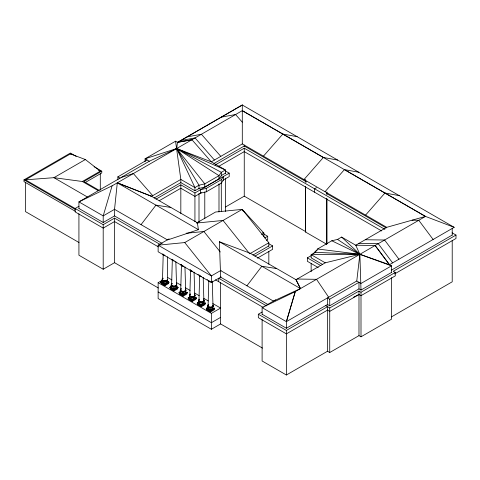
<?xml version="1.0" encoding="UTF-8"?>
<svg xmlns="http://www.w3.org/2000/svg" width="480" height="480" viewBox="0 0 480 480"><rect width="100%" height="100%" fill="white"/><g stroke="black" fill="none" stroke-linecap="round" stroke-linejoin="round"><path stroke-width="0.72" d="M145.08 161.76L145.08 158.796L176.688 148.536L211.308 161.832L242.298 143.94L242.298 105L454.17 227.328L389.46 264.69L375.12 245.496L355.74 245.22L341.628 237.072L337.56 239.418L331.788 240.78L317.568 248.988L315.21 252.324L311.148 254.67L311.148 257.634M263.91 236.772L263.91 233.112L242.208 209.388L215.586 212.01L196.434 223.068M263.832 234.042L267.696 236.268L267.696 239.706L266.52 240.384M268.8 243.708L272.616 245.91L272.616 249.342L257.376 258.144M305.514 186.78L305.514 232.02L326.568 244.176L327 243.93L327 198.732M326.568 194.016L326.568 192.102M162.498 279.504L163.2 254.994M171.618 284.766L172.32 260.256M180.732 290.028L181.434 265.518M189.846 295.29L190.548 270.786M198.966 300.558L199.662 276.048M208.08 305.82L208.782 281.31M114.534 216.012L114.534 209.346L117.3 182.82L151.602 196.302M262.11 314.304L262.11 307.638L286.386 321.654L356.772 281.016L359.874 254.298L355.74 245.22L386.724 227.328L425.484 216.414L454.17 227.328M168.612 282.648L168.564 283.554L164.856 285.696L161.142 283.554L161.094 282.654M177.726 287.91L177.678 288.816L173.97 290.958L170.256 288.822L170.214 287.916M186.84 293.172L186.798 294.078L183.084 296.22L179.376 294.084L179.328 293.178M195.96 298.434L195.912 299.34L192.198 301.482L188.49 299.346L188.442 298.44M205.074 303.696L205.026 304.602L201.318 306.744L197.604 304.608L197.562 303.702M214.188 308.964L214.146 309.864L210.432 312.012L206.724 309.87L206.676 308.964M286.386 328.32L286.386 321.654L295.266 291.6L425.484 216.414L344.418 169.614L358.764 172.242M286.386 321.654L295.278 291.594L262.11 307.638L275.61 299.844M168.966 282.252L164.85 284.814L160.902 282.462M178.086 287.514L173.97 290.058L170.106 287.916M214.548 308.568L210.432 311.13L206.316 308.574L210.432 310.944M168.804 282.456L164.85 284.874M177.918 287.718L173.97 290.142L169.854 287.52M205.266 303.51L201.318 305.928L197.364 303.516M214.386 308.772L210.432 311.19L206.478 308.778M198.39 274.332L197.97 274.29M207.504 279.594L207.084 279.552M221.268 179.718L223.626 176.388L223.626 179.82L221.268 183.156L206.292 191.808L200.514 193.164L200.514 189.732L206.292 188.37L221.268 179.718L221.352 211.596M313.722 253.524L315.294 251.304L317.166 250.224M141.054 224.652L155.952 205.134L170.856 207.444M246.93 285.78L261.834 266.262L276.732 268.578M263.448 156.156L282.828 134.052L297.174 136.686M303.984 179.556L323.364 157.458L337.704 160.086M325.038 191.712L344.418 169.614M365.568 215.118L384.948 193.014L399.294 195.648M161.052 281.946L160.656 282.258L164.85 284.676L169.05 282.252L168.654 281.946L164.85 284.142L161.052 281.946L162.318 281.214M170.166 287.214L169.77 287.52L173.97 289.938L178.17 287.514L177.774 287.208L173.97 289.404L170.166 287.214L171.432 286.482M179.28 292.476L178.884 292.782L183.084 295.266L187.284 292.782L186.888 292.47L183.084 294.666L179.28 292.476L180.546 291.744M188.4 297.738L188.004 298.05L192.198 300.528L196.398 298.044L196.002 297.732L192.198 299.928L188.4 297.738L189.666 297.006M197.514 303L197.118 303.312L201.318 305.79L205.518 303.306L205.122 302.994L201.318 305.19L197.514 303L198.78 302.268M207.894 307.53L206.232 308.574L210.432 311.19M75.666 211.476L24 181.644L24 179.838L70.41 153.042L76.17 156.372M25.476 179.838L70.41 153.894L85.356 159.534L100.296 171.15L82.374 181.5L53.922 177.678L25.476 179.838L75.774 208.878M85.356 159.534L53.922 177.678L87.384 196.992M85.128 182.568L101.772 172.962L101.772 171.15L83.85 181.5L99.18 190.356M175.56 141.198L180.828 179.43L194.934 187.578L199.002 185.232L204.78 183.87L218.994 175.662L221.352 172.326L225.42 169.98L211.308 161.832L191.928 139.734L177.588 142.362L175.56 141.198L145.08 158.796L149.31 161.238L176.688 148.536L225.42 169.98L225.42 173.682M117.858 179.814L117.858 176.85L147.102 159.96M149.31 161.238L78.924 201.876L78.924 208.542M112.08 185.838L242.298 110.652L323.364 157.458M158.382 246.876L114.534 221.562L103.2 228.108L75.138 211.902L75.138 208.47L78.99 206.244M114.768 209.208L103.2 215.886L78.924 201.876L112.092 185.826L103.2 215.886L103.2 222.558M75.138 208.47L103.2 224.67L114.534 218.124L160.314 244.56M154.122 198.036L180.828 182.616L194.934 190.764L199.002 188.418L204.78 187.056L218.994 178.848L221.352 175.512L225.42 173.166M213.894 163.53L244.254 145.998L306.642 182.016M156.006 199.134L180.828 184.806L194.934 192.954L229.206 173.166L229.206 176.604L222.738 180.336M215.1 165.018L244.254 148.188L384.894 229.386M159.186 200.736L180.828 188.244L194.934 196.386L201.402 192.654M218.34 166.584L244.254 151.62L381.672 230.958M78.924 213.726L78.924 255.222L103.2 269.238L114.768 262.56M169.104 238.848L158.13 245.184L158.13 251.778L211.374 282.516L221.058 276.924M225.522 206.976L244.254 196.164L305.298 231.402M221.058 270.33L211.374 275.922L158.13 245.184L184.752 242.562L242.208 209.388L268.83 242.748L268.83 246.414M316.47 187.692L314.574 188.784L314.574 192.222M262.494 348.114L220.614 323.934L211.374 329.268L158.13 298.53L158.13 282.654L161.826 280.518M164.85 283.74L168.564 281.598L164.85 284.088L161.142 281.598L164.85 284.088M261.552 234.468L263.91 233.112L262.62 232.368M175.116 286.272L173.964 286.938A2.868 1.65 -0.1 0 1 171.102 285.288L171.102 286.86M173.97 289.002L177.678 286.86L173.97 289.35L170.256 286.866L173.97 289.35M264.756 237.972L267.696 236.268M184.23 291.534L183.084 292.2L181.938 291.54M249.678 253.806L268.83 242.748M183.084 294.264L186.792 292.122L183.084 294.612L179.376 292.128L183.084 294.612M252.954 255.072L268.83 245.91M254.838 256.17L272.616 245.91M193.344 296.802L192.198 297.462L191.052 296.802M305.94 231.774L305.514 232.02L305.514 186.822M188.49 297.738L188.49 297.39L192.198 299.526L195.912 297.384L195.912 297.732M192.198 300.666L196.314 298.044L192.198 300.42L188.082 298.05L192.198 300.666L192.198 299.928M202.458 302.064L201.312 302.724L200.166 302.064M201.318 304.302L202.464 303.642M197.604 303L197.604 302.652L201.318 304.788L205.026 302.646L205.026 302.994M201.318 305.868L205.434 303.306L201.318 305.682L197.202 303.312L201.318 305.868L201.318 306.744M211.578 307.326L210.432 307.986L209.286 307.326M211.578 308.904L210.432 309.564L209.286 308.904M206.724 308.262L206.724 307.914L210.432 310.056L214.14 307.908L214.14 308.262M210.432 310.992L214.632 308.568L214.236 308.262L210.432 310.458L206.628 308.262M318.258 267.588L307.356 261.294L307.356 257.856L311.238 255.618M158.13 282.654L211.374 313.392L220.614 308.058L212.82 303.558M220.614 317.37L211.374 322.704L158.13 291.966M296.16 279.792L250.218 253.26L219.372 241.752L220.416 270.474L273.444 301.092L300.486 288.582L296.01 279.702L325.254 262.812L359.874 254.298L389.55 264.738L375.12 245.496M327.528 310.116L286.386 333.87L258.324 317.664L258.324 314.232L262.104 312.048M327.528 305.31L327.528 297.9L329.73 299.172L358.98 282.288L358.98 288.954M258.324 314.232L286.386 330.432L327.528 306.684L327.528 351.246L286.386 375L262.11 360.984L262.11 319.488M391.404 270.162L452.214 235.056M325.632 305.586L329.73 307.956L358.98 291.072L361.002 292.236L395.274 272.454L395.274 275.886L361.002 295.674L358.98 294.504L329.73 311.388L327.39 310.038M394.542 273.972L456 238.488L456 235.056L393.252 271.284L395.274 272.454M391.488 272.454L361.002 290.052L358.98 288.882L329.73 305.766L327.528 304.494L286.386 328.248L262.11 314.232M327.528 351.246L329.73 352.524L358.98 335.64L361.002 336.804L391.488 319.206L391.488 277.71M391.404 316.92L452.214 281.808L452.214 240.318M353.682 297.168L359.004 294.492M168.27 239.73L198.414 229.656L197.37 222.75L150.78 195.858M121.212 177.456L133.35 173.556L152.73 195.648M221.238 117.156L235.584 114.528L242.298 122.178M187.068 136.884L201.414 134.256L220.794 156.354M180.708 140.556L195.048 137.928L214.428 160.026M191.928 139.734L177.498 142.314L176.688 148.536L194.934 187.578L194.934 190.542M197.172 222.996L223.056 220.446L249.21 253.224M186.156 233.25L203.904 231.504L220.248 251.988M412.062 220.194L418.77 220.29L433.116 239.484M365.22 239.742L384.6 240.018L398.946 259.212M358.86 243.414L378.24 243.69L392.586 262.884M297.156 279.036L316.536 279.318L328.674 297.24M315.21 252.324L359.874 254.298L391.488 265.86L391.488 272.526M162.762 254.22A2.322 1.344 -0.2 0 0 163.92 255.384L165.084 255.558M171.876 259.488A2.322 1.344 -0.2 0 0 173.034 260.646L174.198 260.82M180.99 264.75A2.322 1.344 -0.2 0 0 182.148 265.908L183.312 266.088M190.11 270.012A2.322 1.344 -0.2 0 0 191.268 271.17L192.432 271.35M201.546 276.612L200.388 276.432A2.322 1.344 -0.2 0 1 199.224 275.274M210.66 281.874L209.502 281.694A2.322 1.338 -0.2 0 1 208.344 280.536M317.568 248.988L359.874 254.298L361.002 290.124M331.788 240.78L359.874 254.298L311.148 254.67L325.254 262.818M242.298 110.658L425.484 216.42M452.124 232.818L456 235.056M242.298 143.94L386.724 227.328M326.946 193.74L386.178 227.934M389.46 264.69L391.488 265.86L361.002 283.458L356.772 281.016M225.36 170.946L229.206 173.166M311.148 257.856L322.692 264.522M307.356 257.856L320.826 265.632M117.858 176.85L120.06 178.122M94.092 166.716L101.772 171.15M70.41 153.894L71.682 154.632M98.388 170.052L100.296 171.15M198.414 229.656L117.3 182.82L151.578 196.32L180.828 179.43L180.828 183.138M219.372 241.752L300.486 288.588L296.022 279.684M82.374 181.5L98.394 190.746M114.534 209.34L167.568 239.964M162.216 243.468L114.534 215.94L103.2 222.486L78.924 208.47M220.614 277.182L268.29 304.71M266.436 305.826L218.718 278.274L218.718 281.712M215.472 279.834L263.208 307.398M24 179.838L75.666 209.664M167.37 277.32L171.912 279.942M176.46 282.57L181.002 285.192M185.55 287.814L190.092 290.442M194.64 293.064L199.182 295.686M203.73 298.314L208.272 300.936M164.85 284.796L160.74 282.258M158.346 287.988L114.534 262.692L114.534 218.124M79.002 242.52L25.476 211.614L25.476 182.394M337.56 239.418L359.874 254.298L341.628 237.072M184.752 242.562L211.374 275.922L211.374 282.516M242.208 209.388L243.288 211.236M212.256 281.166L212.994 305.616A2.784 1.608 0 0 1 211.218 307.806A2.784 1.608 0 0 1 207.678 306.516M203.19 277.386L203.874 300.354A2.784 1.608 0 0 1 202.098 302.544A2.784 1.608 0 0 1 198.564 301.254M194.07 272.124L194.76 295.092A2.784 1.608 0 0 1 192.984 297.282A2.784 1.608 0 0 1 189.45 295.992M184.956 266.862L185.646 289.83A2.784 1.608 0 0 1 183.87 292.02A2.784 1.608 0 0 1 180.33 290.724M175.842 261.594L176.526 284.562A2.784 1.608 0 0 1 176.718 284.964M167.718 281.598L167.718 281.478A2.868 1.65 -0.1 0 1 164.85 283.128A2.868 1.65 -0.1 0 1 161.988 281.478L161.988 280.02A2.868 1.65 -0.1 0 0 164.85 281.67A2.868 1.65 -0.1 0 0 167.718 280.02M210.432 312.012L210.432 310.056M209.502 281.04L209.502 281.694M207.564 307.914L207.564 306.336A2.868 1.65 -0.1 0 0 211.17 307.932A2.868 1.65 -0.1 0 0 212.91 305.508M201.318 305.928L201.318 304.788M200.382 275.778L200.388 276.432M199.302 274.968L199.302 275.622M198.45 302.652L198.45 301.074A2.868 1.65 -0.1 0 0 202.056 302.67A2.868 1.65 -0.1 0 0 203.796 300.246M192.198 300.606L192.198 301.482M191.826 270.648L191.832 271.302M191.268 270.516L191.268 271.17M190.188 269.7L190.188 270.354M189.336 297.39L189.336 295.812A2.868 1.65 -0.1 0 0 192.942 297.402A2.868 1.65 -0.1 0 0 194.682 294.984M183.084 294.666L183.084 296.22M182.712 265.386L182.712 266.04M182.154 265.254L182.154 265.908M181.068 264.438L181.074 265.092M180.216 292.128L180.216 290.55A2.868 1.65 -0.1 0 0 183.822 292.14A2.868 1.65 -0.1 0 0 185.562 289.716M173.97 288.516L173.964 286.938A2.868 1.65 -0.1 0 0 176.832 285.282M173.97 289.404L173.97 290.958M173.598 260.124L173.598 260.778M173.034 259.992L173.04 260.646M171.954 259.176L171.954 259.83M164.85 281.67L164.85 283.248M164.85 284.142L164.856 285.696M164.484 254.862L164.484 255.516M162.84 253.914L162.84 254.568M452.214 228.462L452.214 235.128M361.002 292.236L361.002 336.804M358.98 291.072L358.98 335.64M329.73 299.172L329.73 305.844M329.73 307.956L329.73 352.524M327 192.066L327 194.286M326.568 192.312L326.568 193.794M326.568 198.192L326.568 244.176M311.148 263.562L311.148 271.716M305.514 179.412L305.514 182.376M286.386 330.432L286.386 375M268.83 251.58L268.83 264.228M244.254 145.038L244.254 146.52M244.254 148.188L244.254 196.164M225.42 178.128L225.42 211.476M221.352 176.034L221.352 172.326L176.688 148.536L199.002 185.232L199.002 188.934M220.614 270.588L220.614 277.998M220.614 282.33L220.614 323.934M218.994 179.364L218.994 175.662L176.688 148.536L204.78 183.87L204.78 187.572M218.994 183.81L218.994 211.968M211.374 313.392L211.374 329.268M206.292 188.37L206.292 191.808M204.78 192.018L204.78 218.694M199.002 193.38L199.002 222.276M194.934 192.954L194.934 221.664M192.198 299.526L192.198 299.874M180.828 184.806L180.828 213.516M167.37 256.734L167.37 277.638M103.2 224.67L103.2 269.238M100.296 173.712L100.296 190.194M167.394 278.718A2.784 1.608 -0.1 0 1 166.194 280.77A2.784 1.608 -0.1 0 1 162.54 280.266A2.784 1.608 -0.1 0 1 163.104 278.118M167.622 280.122A2.784 1.608 0 0 1 164.916 281.556A2.784 1.608 0 0 1 162.102 280.2M167.394 279.3A2.784 1.608 0 0 1 167.604 279.702M163.44 254.514A2.322 1.338 0 0 1 163.074 254.238M167.334 279.192A2.868 1.65 -0.1 0 1 167.616 279.588M167.286 278.94A2.46 1.422 -0.1 0 1 164.484 280.794A2.46 1.422 -0.1 0 1 163.098 278.472M176.832 286.74A2.868 1.65 -0.1 0 1 173.97 288.396A2.868 1.65 -0.1 0 1 171.102 286.746M176.514 283.98A2.784 1.608 -0.1 0 1 175.308 286.038A2.784 1.608 -0.1 0 1 171.654 285.528A2.784 1.608 -0.1 0 1 172.218 283.38M176.736 285.384A2.784 1.608 0 0 1 174.036 286.818A2.784 1.608 0 0 1 171.216 285.462M172.56 259.776A2.322 1.338 0 0 1 172.188 259.5M176.448 284.454A2.868 1.65 -0.1 0 1 176.736 284.856M176.4 284.202A2.46 1.422 -0.1 0 1 173.604 286.062A2.46 1.422 -0.1 0 1 172.212 283.734M185.946 292.002A2.868 1.65 -0.1 0 1 183.084 293.658A2.868 1.65 -0.1 0 1 180.216 292.008M185.628 289.242A2.784 1.608 -0.1 0 1 184.428 291.3A2.784 1.608 -0.1 0 1 180.768 290.79A2.784 1.608 -0.1 0 1 181.338 288.642M181.674 265.038A2.322 1.338 0 0 1 181.308 264.762M185.514 289.464A2.46 1.422 -0.1 0 1 182.718 291.324A2.46 1.422 -0.1 0 1 181.332 288.996M195.066 297.264A2.868 1.65 -0.1 0 1 192.198 298.92A2.868 1.65 -0.1 0 1 189.336 297.27M194.742 294.504A2.784 1.608 -0.1 0 1 193.542 296.562A2.784 1.608 -0.1 0 1 189.888 296.052A2.784 1.608 -0.1 0 1 190.452 293.91M190.788 270.3A2.322 1.338 0 0 1 190.422 270.024M194.634 294.726A2.46 1.422 -0.1 0 1 191.832 296.586A2.46 1.422 -0.1 0 1 190.446 294.264M204.084 302.958A2.868 1.65 -0.1 0 1 200.94 304.17A2.868 1.65 -0.1 0 1 198.45 302.532M203.862 299.766A2.784 1.608 -0.1 0 1 202.656 301.824A2.784 1.608 -0.1 0 1 199.002 301.314A2.784 1.608 -0.1 0 1 199.566 299.172M199.908 275.562A2.322 1.338 0 0 1 199.536 275.286M203.748 299.988A2.46 1.422 -0.1 0 1 200.952 301.848A2.46 1.422 -0.1 0 1 199.56 299.526M213.198 308.22A2.868 1.65 -0.1 0 1 210.06 309.432A2.868 1.65 -0.1 0 1 207.564 307.794M212.976 305.028A2.784 1.608 -0.1 0 1 211.776 307.086A2.784 1.608 -0.1 0 1 208.116 306.582A2.784 1.608 -0.1 0 1 208.686 304.434M207.834 305.688A2.784 1.608 0 0 1 208.182 305.322M212.304 281.478A2.322 1.338 -0.2 0 1 211.824 281.694M209.022 280.83A2.322 1.338 0 0 1 208.65 280.554M212.862 305.256A2.46 1.422 -0.1 0 1 210.066 307.11A2.46 1.422 -0.1 0 1 208.68 304.788M187.2 292.782L183.084 295.404L178.968 292.782L183.084 295.158L187.2 292.782M242.298 105L177.588 142.362L242.298 105.006"/></g></svg>
